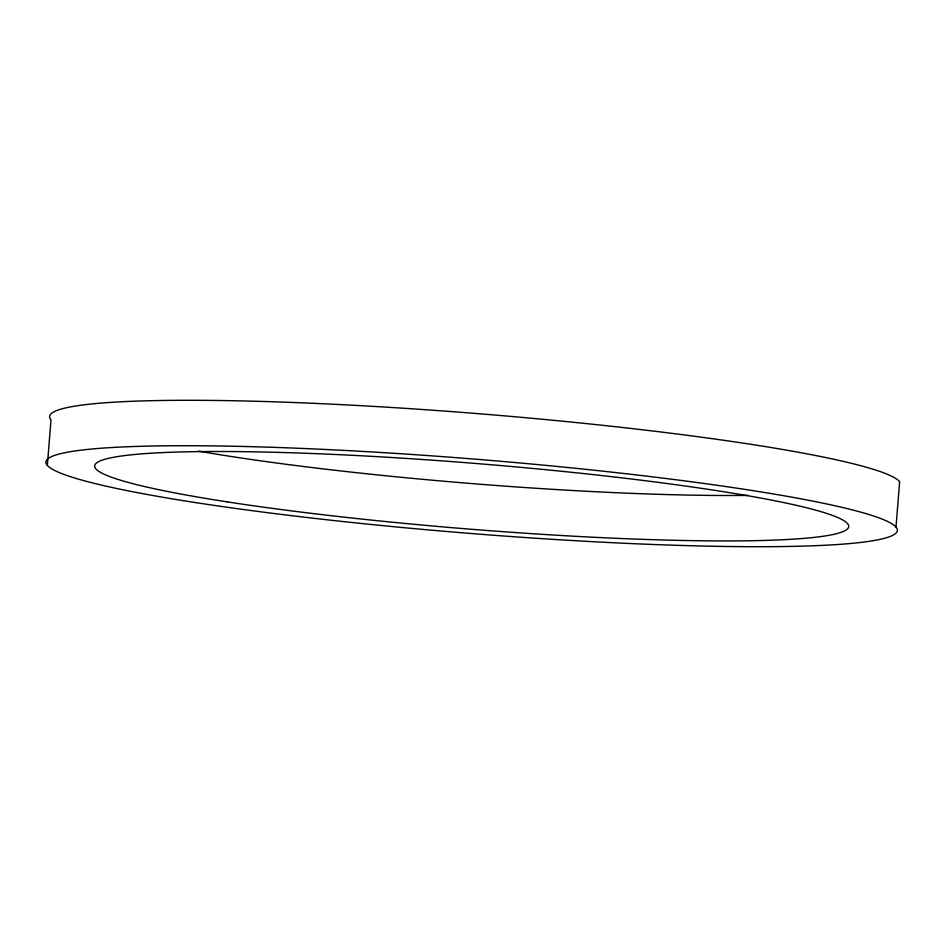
<?xml version="1.0" encoding="UTF-8"?>
<svg xmlns="http://www.w3.org/2000/svg" width="947" height="947" viewBox="0 0 947 947"><rect width="100%" height="100%" fill="white"/><g stroke="black" fill="none" stroke-linecap="round" stroke-linejoin="round"><path stroke-width="1.42" d="M47.35 465.332L51.008 419.9A427.061 37.217 4.6 0 1 441.195 410.832A427.061 37.217 4.6 0 1 899.65 481.668L895.992 527.1M747.988 495.399A378.255 32.967 4.6 0 1 198.479 451.127M195.757 502.62A427.061 37.217 4.6 0 0 890.369 536.393A427.061 37.217 4.6 0 0 328.881 449.636A427.061 37.217 4.6 0 0 195.757 502.62M227.292 501.886A378.255 32.967 4.6 0 0 842.522 531.8A378.255 32.967 4.6 0 0 345.205 454.962A378.255 32.967 4.6 0 0 227.292 501.886"/></g></svg>
